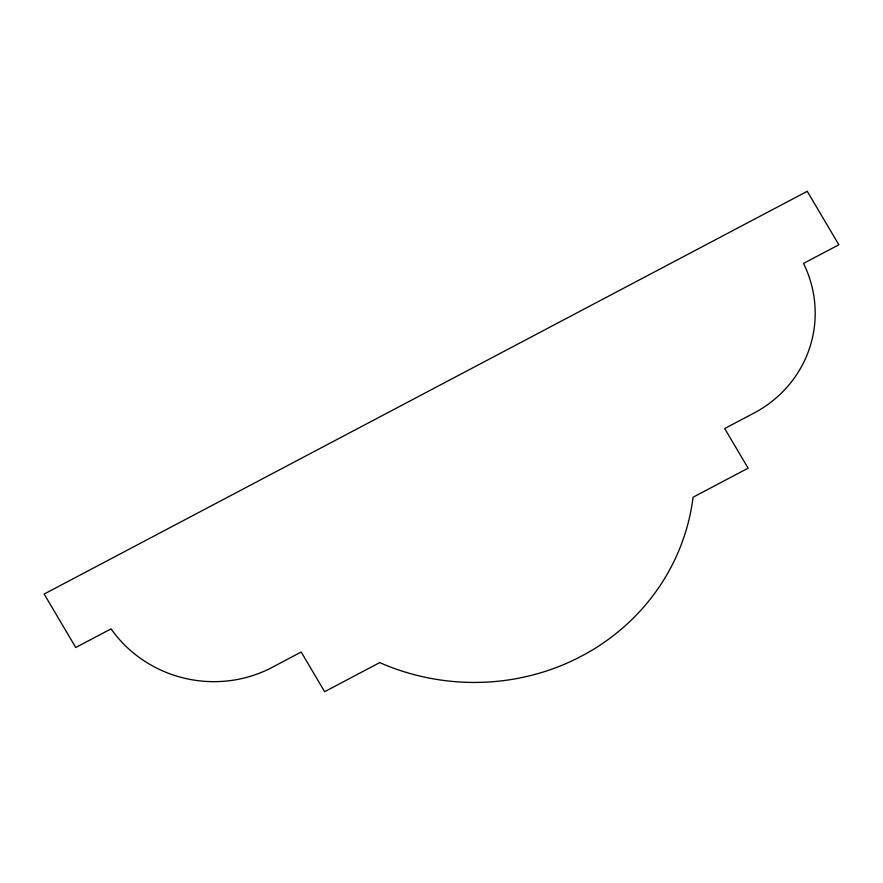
<?xml version="1.0" encoding="UTF-8"?>
<svg xmlns="http://www.w3.org/2000/svg" width="883" height="883" viewBox="0 0 883 883"><rect width="100%" height="100%" fill="white"/><g stroke="black" fill="none" stroke-linecap="round" stroke-linejoin="round"><path stroke-width="1.32" d="M807.25 191.313L44.15 594.049L75.75 647.515L111.07 628.873A121.876 116.037 10.7 0 0 270.231 668.376L301.202 652.029L324.635 691.687L379.712 662.614A224.701 213.951 10.7 0 0 693.067 497.239L748.133 468.178L724.7 428.531L755.671 412.184A121.876 116.037 10.7 0 0 803.53 263.421L838.85 244.779L807.25 191.313"/></g></svg>
